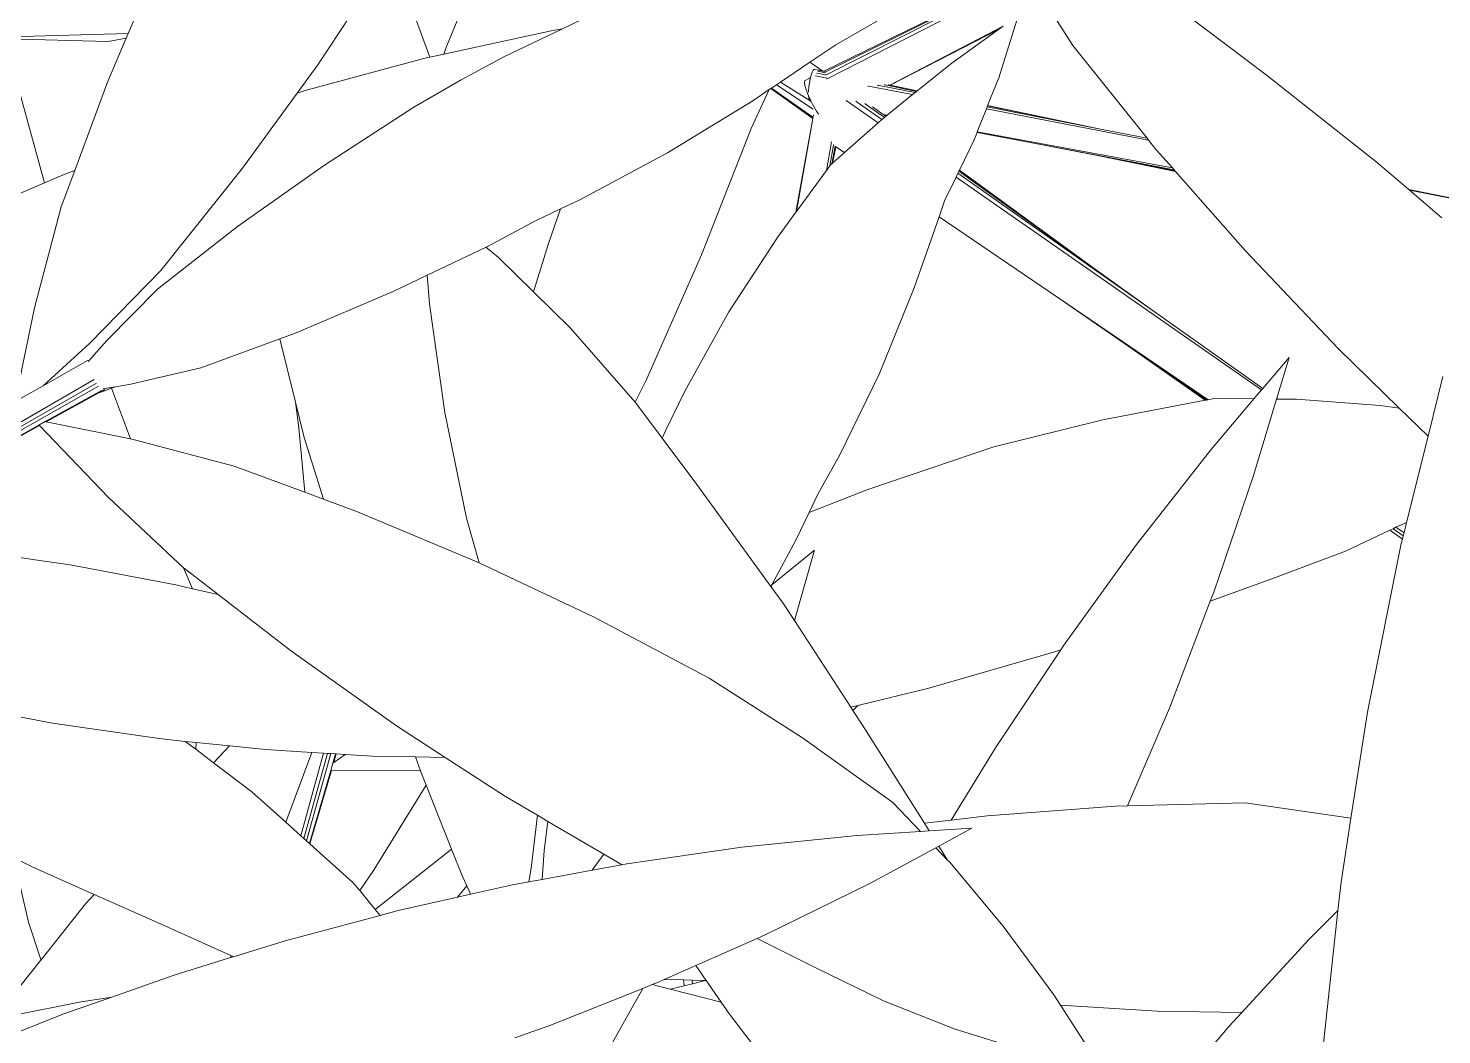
# Model space of a CAD drawing. Header units: millimetres. Extents: x 8 to 218431, y 13 to 56484.
# Drawn here: x 41950.1 to 42112.7, y 16966.8 to 17082.7 of the extents above; entities that cross this region are included whole.
import ezdxf

# ---------------------------------------------------------------- set-up
doc = ezdxf.new("R2010")
doc.units = ezdxf.units.MM
doc.header["$MEASUREMENT"] = 0
doc.layers.add('Edges', color=7, linetype='Continuous', lineweight=18)

# ---------------------------------------------------------------- blocks, each defined once
blk = doc.blocks.new('BAMBOOPLAN')
at = {"layer": 'Edges'}
for p, q in [((8.2763, 5.0291), (8.0561, 5.101)), ((7.5871, 4.7974), (7.8483, 5.0596)), ((7.5895, 4.7964), (7.8487, 5.0593)), ((7.85, 5.0583), (7.5927, 4.7931)), ((7.8539, 5.0552), (7.5965, 4.7877)), ((7.9601, 4.9711), (7.8979, 5.0204)), ((8.4933, 4.953), (8.2763, 5.0291)), ((7.8598, 4.9806), (7.8626, 4.8809)), ((7.6826, 4.9493), (7.5918, 4.8448)), ((7.6973, 4.8112), (7.8417, 4.9636)), ((7.6979, 4.8113), (7.8365, 4.9562)), ((7.8365, 4.9562), (7.782, 4.8786)), ((7.8417, 4.9636), (7.8365, 4.9562)), ((8.1254, 4.8668), (7.9601, 4.9711)), ((8.5597, 4.9271), (8.4933, 4.953)), ((8.7008, 4.9466), (8.5597, 4.9271)), ((8.5612, 4.9265), (8.5597, 4.9271)), ((8.7008, 4.9464), (8.5612, 4.9265)), ((8.6262, 4.9011), (8.5612, 4.9265)), ((7.8626, 4.8809), (7.8603, 4.8318)), ((7.782, 4.8786), (7.743, 4.817)), ((8.1288, 4.8646), (7.8601, 4.8262)), ((8.0509, 4.8564), (7.8602, 4.83)), ((7.9498, 4.8431), (8.0509, 4.8564)), ((8.1254, 4.8668), (8.0509, 4.8564)), ((8.1288, 4.8646), (8.1254, 4.8668)), ((8.1466, 4.8534), (8.1288, 4.8646)), ((7.5918, 4.8448), (7.5609, 4.8039)), ((7.8582, 4.7855), (8.1807, 4.8341)), ((7.8603, 4.8318), (7.9498, 4.8431)), ((7.8603, 4.8314), (7.9498, 4.8431)), ((8.1807, 4.8341), (8.1466, 4.8534)), ((8.1843, 4.832), (8.1807, 4.8341)), ((7.7407, 4.8134), (7.6811, 4.8051)), ((7.6899, 4.809), (7.7423, 4.8159)), ((7.6945, 4.8109), (7.6973, 4.8112)), ((7.6973, 4.8112), (7.6979, 4.8113)), ((7.6979, 4.8113), (7.743, 4.817)), ((7.7407, 4.8134), (7.7377, 4.8087)), ((7.7423, 4.8159), (7.7407, 4.8134)), ((7.743, 4.817), (7.7423, 4.8159)), ((7.8601, 4.8262), (7.8582, 4.7855)), ((7.8602, 4.83), (7.8601, 4.8262)), ((7.8603, 4.8314), (7.8602, 4.83)), ((7.8603, 4.8318), (7.8603, 4.8314)), ((7.955, 4.7985), (8.1843, 4.832)), ((7.955, 4.7985), (8.0607, 4.8134)), ((8.0607, 4.8134), (8.186, 4.8311)), ((8.1873, 4.8303), (8.0607, 4.8134)), ((8.186, 4.8311), (8.1843, 4.832)), ((8.1873, 4.8303), (8.186, 4.8311)), ((8.3381, 4.7449), (8.1873, 4.8303)), ((6.9979, 4.8033), (6.9876, 4.6309)), ((7.5609, 4.8039), (7.5258, 4.7573)), ((7.5857, 4.7972), (7.5609, 4.8039)), ((7.5703, 4.7933), (7.5698, 4.7896)), ((7.5698, 4.7896), (7.5698, 4.7847)), ((7.5713, 4.7953), (7.5703, 4.7933)), ((7.5726, 4.7955), (7.5713, 4.7953)), ((7.5795, 4.7965), (7.5726, 4.7955)), ((7.5924, 4.7928), (7.5767, 4.7906)), ((7.5964, 4.7884), (7.5767, 4.7856)), ((7.5772, 4.7942), (7.5906, 4.7959)), ((7.5782, 4.7962), (7.5871, 4.7973)), ((7.5795, 4.7965), (7.5857, 4.7972)), ((7.5857, 4.7972), (7.5871, 4.7973)), ((7.5871, 4.7973), (7.5871, 4.7974)), ((7.5871, 4.7974), (7.5875, 4.7974)), ((7.5875, 4.7974), (7.5889, 4.7975)), ((7.5894, 4.7963), (7.5895, 4.7964)), ((7.5906, 4.7959), (7.5908, 4.796)), ((7.5927, 4.7931), (7.5924, 4.7928)), ((7.5924, 4.7928), (7.5925, 4.7928)), ((7.5929, 4.7928), (7.5925, 4.7928)), ((7.5965, 4.7877), (7.5962, 4.7874)), ((7.5965, 4.7885), (7.5964, 4.7884)), ((7.6648, 4.7982), (7.6636, 4.7981)), ((7.7377, 4.8087), (7.6648, 4.7982)), ((7.68, 4.8049), (7.6775, 4.8046)), ((7.6811, 4.8051), (7.68, 4.8049)), ((7.6883, 4.8088), (7.6899, 4.809)), ((7.7377, 4.8087), (7.7113, 4.767)), ((7.8582, 4.7844), (7.955, 4.7985)), ((7.1988, 4.763), (7.1586, 4.7234)), ((7.5639, 4.7741), (7.5627, 4.7727)), ((7.5627, 4.7727), (7.5633, 4.7697)), ((7.5633, 4.7697), (7.5656, 4.7652)), ((7.5701, 4.7805), (7.5639, 4.7741)), ((7.5656, 4.7652), (7.5695, 4.7597)), ((7.569, 4.7792), (7.5701, 4.7803)), ((7.5696, 4.7762), (7.5705, 4.7771)), ((7.5698, 4.7847), (7.5701, 4.7805)), ((7.5701, 4.7805), (7.5701, 4.7803)), ((7.5701, 4.7803), (7.5702, 4.7787)), ((7.5702, 4.7787), (7.5705, 4.7771)), ((7.5705, 4.7771), (7.5712, 4.7721)), ((7.5712, 4.7721), (7.5725, 4.7654)), ((7.5725, 4.7654), (7.5741, 4.7589)), ((7.6378, 4.7638), (7.6377, 4.7638)), ((7.6996, 4.7463), (7.6378, 4.7638)), ((7.6537, 4.7679), (7.6531, 4.768)), ((7.7036, 4.7534), (7.6537, 4.7679)), ((7.6685, 4.7695), (7.6692, 4.7693)), ((7.6692, 4.7693), (7.7063, 4.7581)), ((7.6821, 4.7685), (7.7027, 4.7621)), ((7.7027, 4.7621), (7.7091, 4.7631)), ((7.7091, 4.7631), (7.7088, 4.7626)), ((7.7113, 4.767), (7.7091, 4.7631)), ((7.8576, 4.7713), (7.8512, 4.7164)), ((7.8582, 4.7844), (7.8576, 4.7713)), ((7.8582, 4.7855), (7.8582, 4.7844)), ((6.8497, 4.7402), (6.7975, 4.5359)), ((7.5125, 4.7396), (7.4929, 4.7136)), ((7.5125, 4.7396), (7.505, 4.6695)), ((7.5145, 4.7423), (7.5125, 4.7396)), ((7.515, 4.7429), (7.5145, 4.7423)), ((7.5955, 4.7182), (7.5145, 4.7423)), ((7.5211, 4.7509), (7.515, 4.7429)), ((7.5951, 4.7204), (7.515, 4.7429)), ((7.5258, 4.7573), (7.5211, 4.7509)), ((7.5211, 4.7509), (7.5913, 4.7331)), ((7.5258, 4.7573), (7.5811, 4.7442)), ((7.5695, 4.7597), (7.5747, 4.7533)), ((7.5741, 4.7589), (7.5748, 4.7568)), ((7.5747, 4.7533), (7.5769, 4.7509)), ((7.5769, 4.7509), (7.5779, 4.7486)), ((7.5769, 4.7509), (7.5809, 4.7467)), ((7.5779, 4.7486), (7.5797, 4.7455)), ((7.5797, 4.7455), (7.5811, 4.7442)), ((7.5809, 4.7467), (7.5831, 4.7445)), ((7.5811, 4.7442), (7.5814, 4.744)), ((7.5818, 4.744), (7.5814, 4.744)), ((7.5825, 4.7441), (7.5818, 4.744)), ((7.5818, 4.744), (7.5841, 4.7435)), ((7.5831, 4.7445), (7.5841, 4.7435)), ((7.5841, 4.7435), (7.5876, 4.7401)), ((7.5876, 4.7401), (7.5943, 4.7342)), ((7.6996, 4.7463), (7.6632, 4.6822)), ((7.7036, 4.7534), (7.6996, 4.7463)), ((7.7027, 4.7621), (7.7037, 4.7618)), ((7.7063, 4.7581), (7.7036, 4.7534)), ((7.7037, 4.7618), (7.7088, 4.7626)), ((7.7037, 4.7618), (7.7077, 4.7606)), ((7.7077, 4.7606), (7.7063, 4.7581)), ((7.7088, 4.7626), (7.7077, 4.7606)), ((8.5354, 4.6426), (8.3381, 4.7449)), ((6.8785, 4.7172), (6.9678, 4.6083)), ((7.1586, 4.7234), (7.0824, 4.6482)), ((7.1586, 4.7234), (7.1418, 4.7142)), ((7.5943, 4.7342), (7.5975, 4.7317)), ((7.5947, 4.7233), (7.5945, 4.7242)), ((7.5947, 4.7233), (7.5951, 4.7204)), ((7.5951, 4.7204), (7.5955, 4.7182)), ((7.5955, 4.7182), (7.5955, 4.7181)), ((7.5955, 4.7181), (7.6196, 4.5636)), ((7.5955, 4.7181), (7.62, 4.565)), ((7.5975, 4.7317), (7.6007, 4.7292)), ((7.6007, 4.7292), (7.6024, 4.7281)), ((7.8512, 4.7164), (7.8509, 4.7146)), ((7.8512, 4.7164), (8.118, 4.6343)), ((7.1418, 4.7142), (6.9875, 4.6203)), ((7.4929, 4.7136), (7.3882, 4.5867)), ((7.8497, 4.7037), (7.8446, 4.6606)), ((7.8505, 4.7108), (7.8497, 4.7037)), ((8.4384, 4.5368), (7.8497, 4.7037)), ((7.8509, 4.7146), (7.8505, 4.7108)), ((8.2274, 4.6014), (7.8505, 4.7108)), ((7.8509, 4.7146), (8.118, 4.6343)), ((7.6374, 4.6919), (7.6373, 4.692)), ((7.6446, 4.6447), (7.6374, 4.6919)), ((7.6421, 4.6883), (7.6421, 4.6884)), ((7.6422, 4.688), (7.6421, 4.6883)), ((7.6473, 4.6536), (7.6422, 4.688)), ((7.6451, 4.6872), (7.6493, 4.6576)), ((7.6463, 4.6868), (7.6466, 4.6867)), ((7.6466, 4.6867), (7.6503, 4.6594)), ((7.6466, 4.6867), (7.6632, 4.6822)), ((7.6632, 4.6822), (7.6503, 4.6594)), ((7.0824, 4.6482), (7.0282, 4.5897)), ((7.505, 4.6695), (7.4958, 4.4463)), ((7.6473, 4.6536), (7.6446, 4.6447)), ((7.6476, 4.6546), (7.6473, 4.6536)), ((7.6493, 4.6576), (7.6476, 4.6546)), ((7.6503, 4.6594), (7.6493, 4.6576)), ((7.8446, 4.6606), (7.8445, 4.633)), ((8.7129, 4.655), (8.7219, 4.5542)), ((6.9876, 4.6309), (6.9875, 4.6203)), ((7.6446, 4.6447), (7.62, 4.565)), ((7.8445, 4.633), (7.8442, 4.5091)), ((7.8445, 4.633), (8.0743, 4.5707)), ((8.118, 4.6343), (8.2274, 4.6014)), ((8.6622, 4.5825), (8.5354, 4.6426)), ((6.9642, 4.6061), (6.792, 4.4895)), ((6.9678, 4.6083), (6.9642, 4.6061)), ((6.9875, 4.6203), (6.9678, 4.6083)), ((8.4396, 4.5399), (8.2274, 4.6014)), ((8.4637, 4.602), (8.4396, 4.5399)), ((8.4637, 4.602), (8.4666, 4.5321)), ((7.0282, 4.5897), (6.9698, 4.5216)), ((7.3882, 4.5867), (7.2772, 4.4668)), ((8.6622, 4.5825), (8.6311, 4.5764)), ((8.7219, 4.5542), (8.6622, 4.5825)), ((7.6196, 4.5636), (7.6043, 4.5141)), ((7.62, 4.565), (7.6196, 4.5636)), ((8.0743, 4.5707), (8.3607, 4.493)), ((8.0743, 4.5707), (8.2086, 4.5333)), ((8.6311, 4.5764), (8.4975, 4.5412)), ((8.7219, 4.5542), (8.7348, 4.4087)), ((6.7975, 4.5359), (6.7807, 4.4811)), ((8.3564, 4.4905), (8.2086, 4.5333)), ((8.2086, 4.5333), (8.3583, 4.4916)), ((8.4384, 4.5368), (8.4314, 4.5188)), ((8.4396, 4.5399), (8.4384, 4.5368)), ((8.4687, 4.5314), (8.4666, 4.5321)), ((8.4666, 4.5321), (8.4666, 4.5307)), ((8.4687, 4.5314), (8.4666, 4.5307)), ((8.4666, 4.5307), (8.472, 4.3997)), ((8.4975, 4.5412), (8.4687, 4.5314)), ((6.4881, 4.5124), (6.4862, 4.4831)), ((6.9698, 4.5216), (6.8617, 4.3839)), ((7.6043, 4.5141), (7.5687, 4.3724)), ((7.8442, 4.5091), (7.8361, 4.3573)), ((8.4314, 4.5188), (8.3689, 4.4977)), ((8.4314, 4.5188), (8.3917, 4.4164)), ((6.792, 4.4895), (6.7807, 4.4811)), ((8.3564, 4.4905), (8.2081, 4.4053)), ((8.3583, 4.4916), (8.3564, 4.4905)), ((8.3607, 4.493), (8.3583, 4.4916)), ((8.3689, 4.4977), (8.3607, 4.493)), ((6.4862, 4.4831), (6.2423, 4.3913)), ((6.4596, 4.46), (6.4856, 4.4748)), ((6.4856, 4.4748), (6.4805, 4.3963)), ((6.4862, 4.4831), (6.4856, 4.4748)), ((6.7807, 4.4811), (6.736, 4.335)), ((7.2772, 4.4668), (7.2523, 4.4422)), ((6.4596, 4.46), (6.301, 4.4098)), ((7.2523, 4.4422), (7.219, 4.4093)), ((7.2523, 4.4422), (7.2519, 4.3805)), ((7.4958, 4.4463), (7.4772, 4.2231)), ((8.3917, 4.4164), (8.3265, 4.2268)), ((6.4805, 4.3963), (6.4768, 4.2418)), ((7.219, 4.4093), (7.1598, 4.3458)), ((8.2081, 4.4053), (8.0527, 4.3048)), ((8.472, 4.3997), (8.4727, 4.1965)), ((8.7173, 4.3916), (8.7129, 4.3874)), ((8.721, 4.3953), (8.7173, 4.3916)), ((8.7173, 4.3916), (8.7368, 4.3862)), ((8.7348, 4.4087), (8.721, 4.3953)), ((8.721, 4.3953), (8.7364, 4.3911)), ((8.7348, 4.4087), (8.7364, 4.3911)), ((8.7364, 4.3911), (8.7368, 4.3862)), ((6.8617, 4.3839), (6.7598, 4.2418)), ((7.2519, 4.3805), (7.2547, 4.2987)), ((7.5687, 4.3724), (7.5429, 4.2255)), ((8.7129, 4.3874), (8.6552, 4.3313)), ((8.7373, 4.3803), (8.7129, 4.3874)), ((8.7368, 4.3862), (8.7373, 4.3803)), ((8.7373, 4.3803), (8.7379, 4.3731)), ((8.7379, 4.3731), (8.7757, 4.0927)), ((6.3415, 4.3446), (6.4362, 4.2059)), ((7.1598, 4.3458), (7.1579, 4.344)), ((7.8361, 4.3573), (7.818, 4.21)), ((6.736, 4.335), (6.6642, 4.1322)), ((7.1569, 4.3429), (7.0806, 4.2678)), ((7.1579, 4.344), (7.1569, 4.3429)), ((7.1569, 4.3429), (7.1592, 4.342)), ((7.1579, 4.344), (7.1592, 4.342)), ((7.1592, 4.342), (7.1818, 4.3333)), ((7.1818, 4.3333), (7.2547, 4.2987)), ((8.6552, 4.3313), (8.556, 4.2487)), ((7.2547, 4.2987), (7.3315, 4.2621)), ((8.0527, 4.3048), (7.8799, 4.1707)), ((7.0806, 4.2678), (7.0362, 4.2241)), ((7.0806, 4.2678), (7.0994, 4.2243)), ((7.3315, 4.2621), (7.4715, 4.1818)), ((6.4653, 4.2323), (6.4362, 4.2059)), ((6.4768, 4.2418), (6.4653, 4.2323)), ((6.4768, 4.2418), (6.4753, 4.1775)), ((6.7598, 4.2418), (6.669, 4.1012)), ((8.556, 4.2487), (8.4722, 4.1807)), ((6.4362, 4.2059), (6.3757, 4.1507)), ((7.0362, 4.2241), (6.9077, 4.1081)), ((7.0994, 4.2243), (7.1815, 4.0635)), ((7.4772, 4.2231), (7.4715, 4.1818)), ((7.5429, 4.2255), (7.5341, 4.1536)), ((7.818, 4.21), (7.8051, 4.1366)), ((8.3265, 4.2268), (8.2681, 4.0338)), ((8.4727, 4.1965), (8.4722, 4.1807)), ((6.4753, 4.1775), (6.4877, 4.0065)), ((7.4715, 4.1818), (7.475, 4.1799)), ((7.475, 4.1799), (7.5332, 4.1403)), ((7.8799, 4.1707), (7.8014, 4.1039)), ((8.4722, 4.1807), (8.4659, 3.9927)), ((7.5341, 4.1536), (7.5332, 4.1403)), ((7.5332, 4.1403), (7.6118, 4.0868)), ((7.8051, 4.1366), (7.8014, 4.1039)), ((6.6642, 4.1322), (6.593, 3.9812)), ((6.669, 4.1012), (6.6175, 3.9945)), ((6.8854, 4.0899), (6.7784, 4.0022)), ((6.9077, 4.1081), (6.8854, 4.0899)), ((6.8854, 4.0899), (6.9439, 3.9999)), ((7.8014, 4.1039), (7.7957, 4.0548)), ((8.7757, 4.0927), (8.8071, 3.9192)), ((7.6118, 4.0868), (7.7816, 3.9682)), ((7.1815, 4.0635), (7.2721, 3.9114)), ((7.7957, 4.0548), (7.7821, 3.9713)), ((7.8299, 4.048), (7.7821, 3.9713)), ((7.8299, 4.048), (7.8365, 3.9277)), ((8.259, 4.0201), (8.0815, 3.8946)), ((8.2659, 4.0251), (8.2169, 3.8377)), ((8.2659, 4.0251), (8.259, 4.0201)), ((8.2681, 4.0338), (8.2659, 4.0251)), ((6.4877, 4.0065), (6.508, 3.8502)), ((6.7784, 4.0022), (6.6785, 3.9393)), ((6.9439, 3.9999), (6.963, 3.9619)), ((6.9439, 3.9999), (6.9766, 3.9497)), ((6.593, 3.9812), (6.543, 3.89)), ((6.6175, 3.9945), (6.6007, 3.9531)), ((8.4659, 3.9927), (8.4535, 3.8182)), ((6.5985, 3.9531), (6.543, 3.89)), ((6.5985, 3.9531), (6.6007, 3.9531)), ((6.6007, 3.9531), (6.6001, 3.9516)), ((6.963, 3.9619), (7.0066, 3.8648)), ((6.9766, 3.9497), (7.0393, 3.864)), ((7.7821, 3.9713), (7.7816, 3.9682)), ((7.7816, 3.9682), (7.8088, 3.9493)), ((5.617, 2.7706), (6.619, 3.9268)), ((6.6561, 3.9272), (6.6397, 3.9183)), ((6.6561, 3.9272), (6.6508, 3.9228)), ((6.6785, 3.9393), (6.6561, 3.9272)), ((7.8088, 3.9493), (7.8365, 3.9277)), ((7.8365, 3.9277), (7.9705, 3.8234)), ((5.8479, 3.0345), (6.6245, 3.9224)), ((5.9199, 3.116), (6.6295, 3.9189)), ((6.6372, 3.915), (6.5655, 3.8352)), ((6.6328, 3.9079), (6.5672, 3.8354)), ((6.6508, 3.9228), (6.6328, 3.9079)), ((6.6393, 3.915), (6.6328, 3.9079)), ((6.6397, 3.9183), (6.638, 3.9174)), ((6.6393, 3.915), (6.6399, 3.9163)), ((6.6399, 3.9163), (6.6397, 3.9183)), ((6.6508, 3.9228), (6.7076, 3.8541)), ((7.2721, 3.9114), (7.3156, 3.8485)), ((8.8071, 3.9192), (8.6347, 3.8861)), ((8.8071, 3.9192), (8.826, 3.8144)), ((6.543, 3.89), (6.508, 3.8502)), ((8.0815, 3.8946), (7.9803, 3.8297)), ((8.6347, 3.8861), (8.4535, 3.8182)), ((6.8831, 3.8676), (6.7161, 3.8552)), ((7.0066, 3.8648), (6.8831, 3.8676)), ((7.0393, 3.864), (7.0066, 3.8648)), ((7.0992, 3.8627), (7.0393, 3.864)), ((7.3113, 3.849), (7.0992, 3.8627)), ((6.5655, 3.8352), (6.5576, 3.8264)), ((6.5672, 3.8354), (6.5655, 3.8352)), ((6.7076, 3.8541), (6.5672, 3.8354)), ((6.7161, 3.8552), (6.7076, 3.8541)), ((7.3156, 3.8485), (7.3113, 3.849)), ((7.5234, 3.8257), (7.3156, 3.8485)), ((8.2169, 3.8377), (8.1867, 3.7016)), ((6.5576, 3.8264), (6.4004, 3.6512)), ((6.5586, 3.8259), (6.4371, 3.6917)), ((6.5586, 3.8259), (6.5576, 3.8264)), ((6.7038, 3.7515), (6.5586, 3.8259)), ((7.7348, 3.7927), (7.5234, 3.8257)), ((7.9803, 3.8297), (7.9705, 3.8234)), ((7.9705, 3.8234), (7.9754, 3.8195)), ((7.9803, 3.8297), (7.9754, 3.8195)), ((7.9754, 3.8195), (7.9985, 3.8016)), ((8.4347, 3.8111), (8.2403, 3.7277)), ((8.4535, 3.8182), (8.4347, 3.8111)), ((8.826, 3.8144), (8.8364, 3.7687)), ((7.9117, 3.7498), (7.7348, 3.7927)), ((7.9985, 3.8016), (8.1471, 3.6823)), ((8.8364, 3.7687), (8.8074, 3.7091)), ((8.8364, 3.7687), (8.8889, 3.5389)), ((6.859, 3.6824), (6.7038, 3.7515)), ((8.0869, 3.6976), (7.9117, 3.7498)), ((8.2403, 3.7277), (8.1867, 3.7016)), ((8.1452, 3.6674), (8.0869, 3.6976)), ((8.1867, 3.7016), (8.1471, 3.6823)), ((8.2233, 3.7), (8.1587, 3.6731)), ((8.2233, 3.7), (8.1817, 3.6546)), ((8.8074, 3.7091), (8.7416, 3.5583)), ((6.859, 3.6824), (6.884, 3.6545)), ((6.861, 3.6815), (6.859, 3.6824)), ((6.9271, 3.6591), (6.861, 3.6815)), ((8.1587, 3.6731), (8.1452, 3.6674)), ((8.1471, 3.6823), (8.1587, 3.6731)), ((6.8563, 3.6516), (6.681, 3.6257)), ((6.884, 3.6545), (6.8563, 3.6516)), ((6.9271, 3.6591), (6.884, 3.6545)), ((7.0693, 3.611), (6.9271, 3.6591)), ((8.1452, 3.6674), (8.0489, 3.6273)), ((8.178, 3.6505), (8.0945, 3.5595)), ((8.1817, 3.6546), (8.178, 3.6505)), ((8.2029, 3.6376), (8.178, 3.6505)), ((8.1817, 3.6546), (8.2029, 3.6376)), ((6.681, 3.6257), (6.5073, 3.5926)), ((8.0489, 3.6273), (7.8765, 3.5472)), ((8.2068, 3.6356), (8.2029, 3.6376)), ((8.3247, 3.5646), (8.2068, 3.6356)), ((7.2746, 3.5505), (7.0693, 3.611)), ((8.0945, 3.5595), (7.9597, 3.4236)), ((8.4403, 3.4848), (8.3247, 3.5646)), ((8.7416, 3.5583), (8.6094, 3.515)), ((8.7416, 3.5583), (8.7294, 3.5305)), ((7.3673, 3.5276), (7.2746, 3.5505)), ((7.8765, 3.5472), (7.7067, 3.4599)), ((7.3207, 3.5125), (7.2534, 3.4907)), ((7.3673, 3.5276), (7.3207, 3.5125)), ((7.3207, 3.5125), (7.336, 3.4938)), ((7.4821, 3.4993), (7.3673, 3.5276)), ((8.6094, 3.515), (8.4562, 3.4724)), ((8.7294, 3.5305), (8.6586, 3.3482)), ((7.336, 3.4938), (7.1975, 3.4464)), ((7.2534, 3.4907), (7.2104, 3.4787)), ((7.336, 3.4938), (7.3373, 3.4921)), ((7.3373, 3.4921), (7.3526, 3.4744)), ((7.5417, 3.4873), (7.4821, 3.4993)), ((7.5417, 3.4873), (7.5603, 3.402)), ((7.5612, 3.4834), (7.5417, 3.4873)), ((7.1574, 3.464), (7.0842, 3.4436)), ((7.1574, 3.464), (7.1544, 3.3414)), ((7.1756, 3.469), (7.1574, 3.464)), ((7.182, 3.4708), (7.1756, 3.469)), ((7.185, 3.3285), (7.1756, 3.469)), ((7.1876, 3.4724), (7.182, 3.4708)), ((7.1911, 3.326), (7.182, 3.4708)), ((7.195, 3.4744), (7.1876, 3.4724)), ((7.1962, 3.3238), (7.1876, 3.4724)), ((7.1962, 3.4747), (7.195, 3.4744)), ((7.195, 3.4744), (7.1958, 3.4585)), ((7.2104, 3.4787), (7.1962, 3.4747)), ((7.1962, 3.4747), (7.1968, 3.4599)), ((7.2104, 3.4787), (7.1968, 3.4599)), ((7.3526, 3.4744), (7.3165, 3.3138)), ((7.3526, 3.4744), (7.4262, 3.3887)), ((7.5612, 3.4834), (7.571, 3.4359)), ((7.6655, 3.4624), (7.5612, 3.4834)), ((7.6655, 3.4624), (7.6562, 3.4315)), ((7.6912, 3.4573), (7.6655, 3.4624)), ((8.4562, 3.4724), (8.4403, 3.4848)), ((8.5534, 3.3964), (8.4562, 3.4724)), ((7.0842, 3.4436), (7.026, 3.43)), ((7.1968, 3.4599), (7.1958, 3.4585)), ((7.1958, 3.4585), (7.1965, 3.4461)), ((7.1975, 3.4464), (7.1965, 3.4461)), ((7.1965, 3.4461), (7.2028, 3.321)), ((7.1975, 3.4464), (7.2033, 3.3208)), ((7.6994, 3.4558), (7.6561, 3.4313)), ((7.6994, 3.4558), (7.6912, 3.4573)), ((7.7067, 3.4599), (7.6994, 3.4558)), ((6.9724, 3.4175), (6.9546, 3.4133)), ((7.026, 3.43), (6.9724, 3.4175)), ((6.9724, 3.4175), (6.9752, 3.4066)), ((7.026, 3.43), (7.0099, 3.3952)), ((7.571, 3.4359), (7.5832, 3.3901)), ((7.6561, 3.4313), (7.5832, 3.3901)), ((7.6562, 3.4315), (7.6561, 3.4313)), ((7.9597, 3.4236), (7.9488, 3.4135)), ((6.9125, 3.4035), (6.7388, 3.3704)), ((6.9546, 3.4133), (6.9125, 3.4035)), ((6.9546, 3.4133), (6.9752, 3.4066)), ((6.9752, 3.4066), (7.0099, 3.3952)), ((7.0099, 3.3952), (7.085, 3.3706)), ((7.5603, 3.402), (7.5639, 3.3792)), ((7.9488, 3.4135), (7.8684, 3.3385)), ((8.0534, 3.3995), (7.9488, 3.4135)), ((8.1786, 3.3844), (8.0534, 3.3995)), ((6.7388, 3.3704), (6.5635, 3.3445)), ((7.085, 3.3706), (7.1544, 3.3414)), ((7.4256, 3.3879), (7.3398, 3.254)), ((7.4262, 3.3887), (7.4256, 3.3879)), ((7.4262, 3.3887), (7.458, 3.3517)), ((7.5639, 3.3792), (7.5399, 3.3656)), ((7.5832, 3.3901), (7.5639, 3.3792)), ((8.3038, 3.3788), (8.1786, 3.3844)), ((8.4289, 3.3828), (8.3038, 3.3788)), ((7.458, 3.3517), (7.4694, 3.3398)), ((7.5399, 3.3656), (7.48, 3.3286)), ((7.1544, 3.3414), (7.185, 3.3285)), ((7.185, 3.3285), (7.1911, 3.326)), ((7.1911, 3.326), (7.1962, 3.3238)), ((7.1962, 3.3238), (7.2028, 3.321)), ((7.4694, 3.3398), (7.4612, 3.3169)), ((7.48, 3.3286), (7.4612, 3.3169)), ((7.4694, 3.3398), (7.48, 3.3286)), ((7.8684, 3.3385), (7.8267, 3.2998)), ((7.8684, 3.3385), (7.8923, 3.321)), ((7.2028, 3.321), (7.2033, 3.3208)), ((7.2033, 3.3208), (7.2908, 3.284)), ((7.3165, 3.3138), (7.3058, 3.2748)), ((7.4612, 3.3169), (7.3765, 3.2645)), ((7.8267, 3.2998), (7.8192, 3.2928)), ((7.8569, 3.3096), (7.8267, 3.2998)), ((7.8611, 3.301), (7.8413, 3.2881)), ((7.8703, 3.3139), (7.8569, 3.3096)), ((7.8607, 3.302), (7.8569, 3.3096)), ((7.8611, 3.301), (7.8607, 3.302)), ((7.8726, 3.3085), (7.8611, 3.301)), ((7.8912, 3.3207), (7.8703, 3.3139)), ((7.8726, 3.3085), (7.8703, 3.3139)), ((7.8912, 3.3207), (7.8726, 3.3085)), ((7.8923, 3.321), (7.8912, 3.3207)), ((7.8923, 3.321), (7.9273, 3.2954)), ((7.2908, 3.284), (7.3058, 3.2748)), ((7.8107, 3.2855), (7.798, 3.2746)), ((7.8192, 3.2928), (7.8107, 3.2855)), ((7.8413, 3.2881), (7.8107, 3.2855)), ((7.9273, 3.2954), (7.8413, 3.2881)), ((7.9273, 3.2954), (7.9469, 3.2811)), ((7.9469, 3.2811), (8.1609, 3.139)), ((7.3058, 3.2748), (7.3398, 3.254)), ((7.3398, 3.254), (7.3509, 3.2473)), ((7.3765, 3.2645), (7.3509, 3.2473)), ((7.798, 3.2746), (7.6734, 3.1673)), ((7.798, 3.2746), (7.7748, 3.1432)), ((7.3509, 3.2473), (7.2169, 3.1569)), ((7.6734, 3.1673), (7.6257, 3.1294)), ((6.75, 3.1408), (6.7839, 3.1363)), ((7.2169, 3.1569), (7.145, 3.1043)), ((6.763, 3.1201), (6.8081, 3.0479)), ((6.7839, 3.1363), (6.8952, 3.1266)), ((6.8952, 3.1266), (6.8872, 3.1071)), ((6.8952, 3.1266), (7.0035, 3.1171)), ((7.0035, 3.1171), (7.1414, 3.1046)), ((6.8872, 3.1071), (6.8478, 2.9963)), ((7.1412, 3.1015), (7.0615, 3.0431)), ((7.1414, 3.1046), (7.1412, 3.1015)), ((7.145, 3.1043), (7.1412, 3.1015)), ((7.1414, 3.1046), (7.145, 3.1043)), ((6.8081, 3.0479), (6.8473, 2.9969)), ((7.0615, 3.0431), (6.9777, 2.9765)), ((6.8474, 2.9953), (6.8199, 2.918)), ((6.8473, 2.9969), (6.8474, 2.9953)), ((6.8473, 2.9969), (6.8478, 2.9963)), ((6.8478, 2.9963), (6.8474, 2.9953)), ((6.9777, 2.9765), (6.9107, 2.9233)), ((6.9777, 2.9765), (6.9325, 2.9526)), ((6.9325, 2.9526), (6.836, 2.8958)), ((6.9107, 2.9233), (6.8517, 2.8725))]:
    blk.add_line(p, q, dxfattribs=at)

msp = doc.modelspace()

# ---------------------------------------------------------------- block references
at = {"xscale": 69.97983938875464, "yscale": 69.97983938875464, "zscale": 69.97983938875464, "rotation": 340.9588725647666}
msp.add_blockref('BAMBOOPLAN', (41430.14, 16933.59), dxfattribs=at)

doc.saveas('drawing.dxf')
